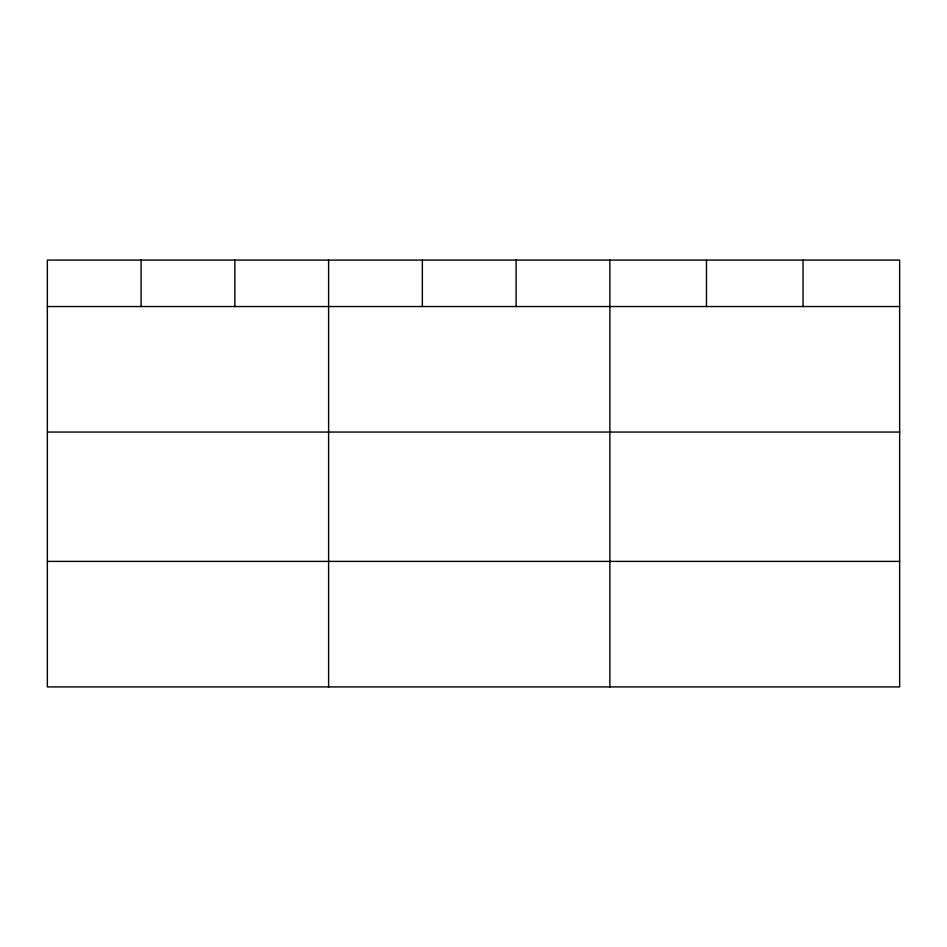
<?xml version="1.0" encoding="UTF-8"?>
<svg xmlns="http://www.w3.org/2000/svg" width="947" height="947" viewBox="0 0 947 947"><rect width="100%" height="100%" fill="white"/><g stroke="black" fill="none" stroke-linecap="round" stroke-linejoin="round"><path stroke-width="1.42" d="M899.65 432.057L899.65 260.082L47.35 260.082L47.35 686.918L899.65 686.918L899.65 432.057L47.35 432.057M47.35 306.544L899.65 306.544M47.35 561.393L899.65 561.393M803.056 260.082L803.056 306.544M706.462 260.082L706.462 306.544M609.868 260.082L609.868 686.918M516.115 260.082L516.115 306.544M422.362 260.082L422.362 306.544M328.609 260.082L328.609 686.918M234.856 260.082L234.856 306.544M141.103 260.082L141.103 306.544"/></g></svg>
